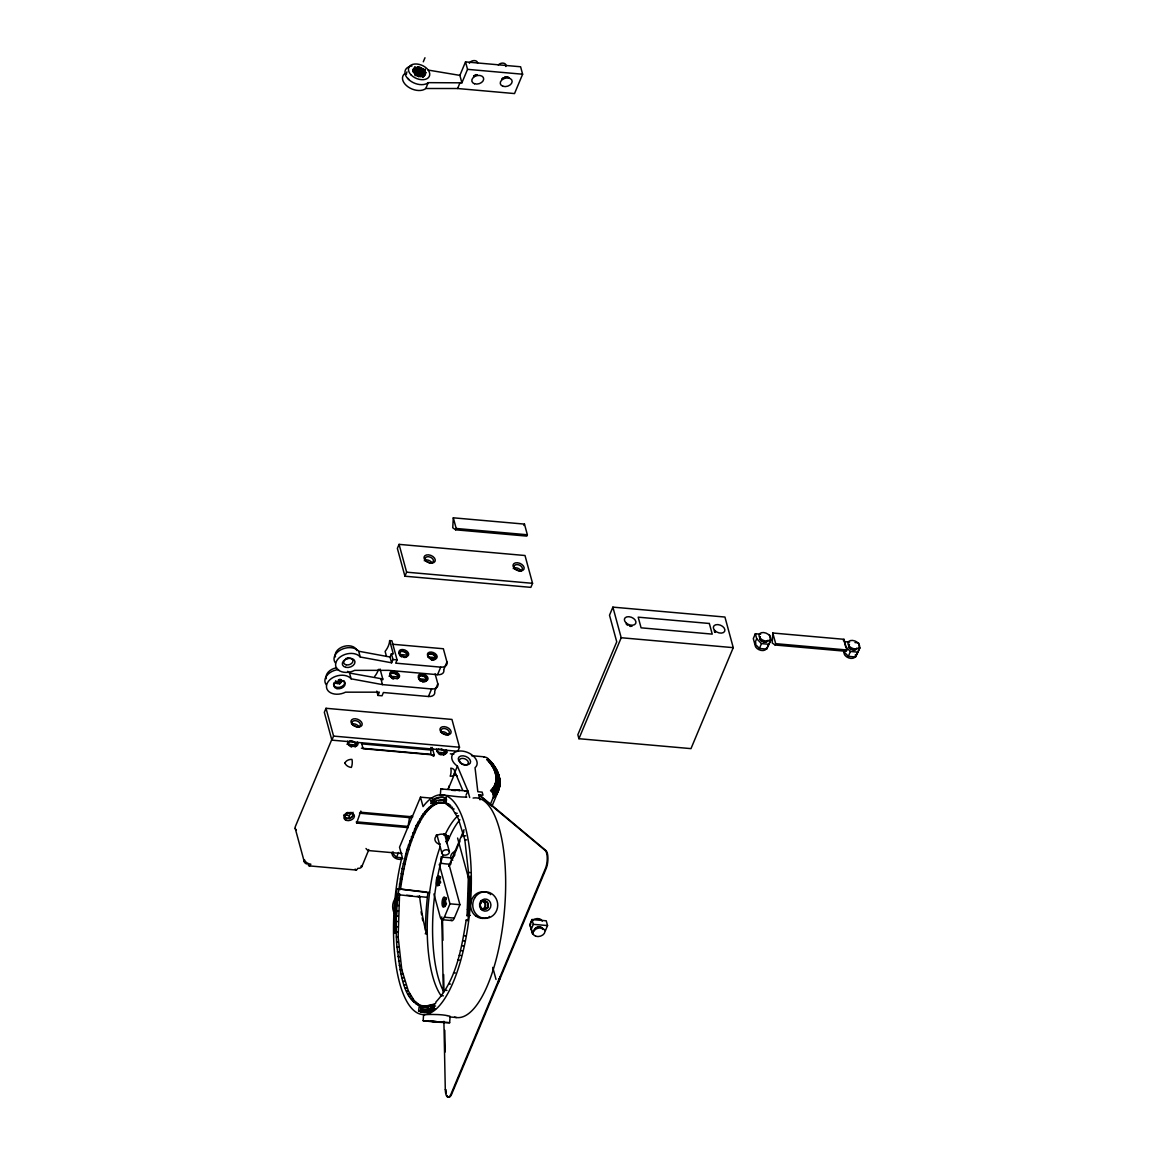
<?xml version="1.0" encoding="UTF-8"?>
<svg xmlns="http://www.w3.org/2000/svg" width="1155" height="1155" viewBox="0 0 1155 1155"><rect width="100%" height="100%" fill="white"/><g stroke="black" fill="none" stroke-linecap="round" stroke-linejoin="round"><path stroke-width="1.5" d="M433.24 1004.691C401.464 1014.263 400.381 966.778 396.93 946.999C395.588 929.486 396.151 911.858 398.056 894.403C398.273 893.219 397.19 893.436 397.291 894.475A105.018 35.993 -84.9 0 0 395.429 931.551L394.938 933.312L394.404 932.287A107.906 36.989 -84.9 0 1 396.324 894.187L396.988 888.7L426.267 891.978M424.39 1012.329A107.906 36.989 -84.9 0 1 422.225 1011.896L420.377 1011.217L421.012 1006.149L414.284 1000.75L408.422 991.149L401.825 969.868L398.143 937.181L399.572 893.638L399.067 894.634M420.767 1008.878A105.018 35.993 -84.9 0 0 433.804 1005.875L434.323 1006.9A105.018 35.993 -84.9 0 1 422.542 1009.037C413.721 1005.312 436.041 1008.055 435.998 1001.919C456.355 980.003 461.509 948.573 466.187 920.073L467.891 920.752L468.555 915.251A107.906 36.989 -84.9 0 0 470.46 877.15L469.926 876.14L469.435 877.901A105.018 35.993 -84.9 0 1 467.587 914.977L467.082 915.973L468.497 872.429L464.83 839.743L458.232 818.462L452.37 808.861L445.642 803.461L446.263 798.394L444.574 797.759A107.906 36.989 -84.9 0 0 431.032 800.79L431.075 803.577A105.018 35.993 -84.9 0 1 444.098 800.574L445.974 800.805L445.83 802.855L436.446 802.942L428.88 807.533L423.279 813.77L416.19 825.551L406.964 849.517L402.171 868.647L398.1 894.345L396.324 894.187M434.323 1006.9L433.832 1008.662A107.906 36.989 -84.9 0 1 420.449 1011.737L418.601 1011.058L419.236 1005.991M425.228 933.817L426.209 932.821A99.922 36.787 80.2 0 1 419.684 897.002L419.438 895.861L418.976 896.8M449.728 1016.79A13.311 0.794 3.8 0 0 450.118 1016.573L449.627 1022.753L435.897 1022.132L423.163 1020.731L423.596 1014.61L424.564 1014.581M440.315 795.203L440.82 788.937L467.226 791.002L464.801 791.088M487.843 908.003L488.19 903.427M415.916 68.145L414.862 72.909L414.14 72.678M425.531 930.367A101.799 34.895 -84.9 0 1 427.364 897.363L427.985 892.165L429.588 892.815L396.988 888.7M398.706 889.307L400.467 889.523C403.673 866.452 408.755 843.179 419.684 822.418C425.026 811.878 436.937 796.661 450.161 804.948M422.297 1007.81L422.701 1006.828L434.193 1004.114M459.878 819.761A96.962 33.235 -84.9 0 0 449.858 836.393L448.703 839.05L448.111 838.285A6.338 4.36 -15.2 0 0 447.288 835.715M448.284 839.021L448.299 838.949A6.338 4.259 -14.2 0 0 447.317 836.263L447.187 836.148A6.324 4.028 -12.4 0 0 444.935 835.137A6.353 4.389 1.6 0 0 443.996 834.877L444.011 833.708M412.941 71.509L413.548 68.838M414.154 69.776C415.887 65.084 420.954 67.813 422.831 69.545M423.206 68.939L420.319 74.599M414.068 71.047L415.121 66.976M424.809 73.747C425.3 74.873 424.838 75.393 423.452 75.508M361.89 866.539L368.719 849.921A4.158 0.866 63.1 0 0 368.676 849.531M417.966 66.817L415.656 72.909L416.248 68.131M416.811 72.982L418.327 66.874M447.996 789.327L448.819 787.306A4.158 2.888 -38.9 0 0 448.79 786.151M416.883 73.054L419.684 67.178M421.373 67.813L418.124 73.4L420.045 67.293M419.323 73.805L421.705 67.986M446.855 843.583L447.389 840.075A6.338 4.36 -15.2 0 1 446.119 841.403M423.293 61.792L424.982 57.75M425.791 88.502L428.245 82.655L461.899 82.828L467.544 69.343L465.523 61.894L520.602 66.773L522.623 74.223L514.524 93.569L457.597 88.516L425.791 88.502A13.311 8.504 22.7 0 1 408.177 86.943A13.311 8.504 22.7 0 1 404.597 73.761M461.899 82.828L459.878 75.378L465.523 61.894M457.597 88.516L460.036 82.669M326.013 708.289L324.324 712.332L331.875 740.138L457.813 751.284L459.502 747.242L451.952 719.435L326.013 708.289L333.578 736.096L331.875 740.138M399.067 544.366L397.363 548.408L404.929 576.215L530.867 587.361L532.556 583.318L525.005 555.512L399.067 544.366L406.618 572.173L404.929 576.215M331.774 739.547L295.377 826.46A5.703 3.927 -15.2 0 0 296.344 830.041M443.939 670.29A8.359 5.342 22.7 0 1 437.557 674.693L388.455 670.348L354.657 670.362A13.311 9.168 -15.2 0 1 337.058 668.803A13.311 9.168 -15.2 0 1 342.645 655.448A13.311 9.168 -15.2 0 1 360.245 657.007L391.617 662.797L390.044 657.022L391.415 653.744L393.277 653.903L389.654 640.592L391.892 640.794L397.075 659.88L395.703 663.158L440.719 667.142A8.359 5.342 22.7 0 0 446.956 661.974L443.361 648.749L392.281 644.23M434.8 692.105A8.359 5.342 22.7 0 1 428.433 696.508L383.402 692.524L382.031 695.801L377.945 695.44L379.316 692.163L345.533 692.177A13.311 9.168 -15.2 0 1 327.919 690.618A13.311 9.168 -15.2 0 1 333.506 677.263A13.311 9.168 -15.2 0 1 351.12 678.822L382.478 684.612L431.595 688.957A8.359 5.342 22.7 0 0 437.817 683.803L435.132 673.87M391.617 662.797L392.989 659.519L391.415 653.744M453.309 517.815L452.746 527.777L455.633 529.813L526.796 536.108L527.359 534.765L524.471 524.11L453.309 517.815L456.196 528.47L455.633 529.813M408.249 827.63L356.664 823.067L360.851 811.055M428.433 696.508L431.595 688.957M437.557 674.693L440.719 667.142M434.655 691.354L437.817 683.803M443.794 669.525L446.956 661.974M523.894 525.467L524.471 524.11M432.187 747.415L434.266 755.024L433.688 756.366L430.815 754.331L361.428 748.195M420.492 797.167L399.529 847.221L402.099 856.649L401.117 860.692A110.274 37.797 -84.9 0 0 418.904 1013.642A110.274 37.797 -84.9 0 0 471.211 888.715A110.274 37.797 -84.9 0 0 424.592 804.631L423.048 806.58L420.492 797.167L432.504 798.221M401.897 857.775L396.54 857.299L398.562 852.448M480.032 799.852L478.661 794.799L482.978 795.189L482.155 792.128L477.824 791.738L475.037 767.714A13.311 8.504 22.7 0 0 471.457 754.533A13.311 8.504 22.7 0 0 453.843 752.988A13.311 8.504 22.7 0 0 457.423 766.155L454.969 772.002L462.635 790.121M448.544 788.288L454.363 774.384M466.028 795.246L467.862 790.857L457.423 766.155M447.794 840.118L447.317 841.028A7.031 4.837 -15.2 0 1 446.306 841.908M448.703 839.05L448.819 837.462A7.031 4.837 -15.2 0 0 448.053 835.585M448.761 866.236L464.05 829.694M449.916 865.239L451.259 862.02M452.616 858.786L460.022 841.071M461.827 836.754L463.862 831.918M490.182 804.761L492.954 798.148A5.544 3.234 76 0 0 493.07 793.687L492.983 793.297A6.526 3.812 76 0 0 491.308 789.919A5.703 4.245 45.1 0 1 494.311 796.921M433.934 893.927L440.286 917.301A8.359 2.859 -84.9 0 0 444.357 917.229L449.974 903.816L439.247 864.33M492.044 806.002L498.267 791.146A5.703 4.389 23.3 0 0 494.701 784.88M451.056 919.972A8.359 2.859 -84.9 0 0 454.319 918.11L459.935 904.697L449.194 865.167M612.886 607.126L609.508 615.211L616.741 641.834L577.847 734.724L578.929 738.709L690.979 748.628L733.252 647.652L724.936 617.044L612.886 607.126L621.202 637.733L578.929 738.709M443.895 1021.28L445.296 1089.656A10.453 3.581 -84.9 0 0 450.97 1094.117L545.478 868.358A10.756 3.682 -84.9 0 0 545.218 850.484L478.661 794.799M448.01 1096.961A10.453 3.581 -84.9 0 0 451.677 1094.175L546.2 868.43A10.756 3.682 -84.9 0 0 545.925 850.556L479.368 794.871M529.885 924.606L532.773 934.337L529.885 924.606L532.007 919.539L546.228 920.795L547.542 925.588L545.42 930.656M531.185 929.4L533.307 924.332L532.007 919.539M760.669 634.196L755.341 633.734L753.305 638.585L754.663 643.595L759.427 648.46L766.574 649.096L770.934 639.986L769.562 634.99M754.663 643.595L756.698 638.729L755.341 633.734M759.427 648.46L761.463 643.609L756.698 638.729M772.796 633.012L772.233 642.974L775.12 645.01L846.283 651.305L846.846 649.962L843.958 639.307L772.796 633.012L775.684 643.667L775.12 645.01M766.574 649.096L770.934 639.986M843.381 640.664L843.958 639.307M854.96 642.541L858.512 642.859L859.883 647.868L855.523 656.964L848.376 656.343L850.412 651.478L845.648 646.612L844.291 641.602L849.632 642.079M855.523 656.964L859.883 647.868M444.935 835.137L446.104 832.611A96.962 33.235 -84.9 0 1 458.073 815.589M419.684 74.137L422.918 68.723M420.319 74.671C432.851 62.038 417.071 74.671 422.571 76.389C421.763 75.884 420.824 77.197 420.074 76.071C418.254 76.447 415.251 74.988 414.818 73.602C411.296 71.076 413.346 68.997 414.833 67.062M368.618 850.441L367.853 850.354A10.539 2.209 63.1 0 1 366.005 848.506M422.326 75.869C426.224 72.65 423.755 71.495 424.448 70.065M422.369 76.779L421.748 76.36L425.199 71.033M422.846 76.952C427.466 74.267 423.697 72.231 425.358 71.307M422.903 77.183L425.791 72.303M447.332 840.147L447.562 840.739A6.338 4.461 -16.2 0 1 446.306 842.096M443.895 834.358L443.852 834.343A7.349 5.068 1.6 0 0 439.059 834.545L438.727 834.661A7.017 5.082 0.4 0 0 435.204 837.635A7.017 5.313 -0.9 0 0 435.781 841.721L435.955 841.966A7.349 5.804 -2.4 0 0 439.68 844.305L440.228 843.872M426.296 933.919L427.278 932.922L426.209 932.821M343.627 815.055L348.998 815.517L353.112 812.297M423.149 1020.688L449.656 1022.68M424.823 73.718C427.552 74.209 423.149 72.491 425.863 72.577M454.897 854.974L453.511 856.317M430.714 1011.231L428.043 1011.578L428.981 1011.722A106.895 36.642 -84.9 0 0 430.064 1011.809M432.692 1010.524L420.449 1011.737M434.381 1009.412L418.601 1011.058M443.852 802.797L444.199 800.646M421.012 1006.655L428.317 1007.131L426.542 1006.972M466.043 797.123L466.764 797.094L463.66 797.051A13.196 1.169 6.9 0 1 451.23 795.939L441.051 794.871A13.311 0.794 3.8 0 0 440.257 795.145M424.217 69.805L422.846 69.632M455.532 790.583L452.067 790.309M452.933 789.717L459.979 790.468L451.865 790.034M467.544 69.343L522.623 74.223M459.878 75.378L428.173 70.08M456.196 528.47L527.359 534.765M406.618 572.173L532.556 583.318M775.684 643.667L846.846 649.962M761.463 643.609L768.609 644.245M850.412 651.478L857.559 652.113M621.202 637.733L733.252 647.652M399.904 654.481L407.022 655.102M428.375 656.993L435.478 657.628M392.989 659.519L397.075 659.88M388.99 676.137L397.883 676.931M419.236 678.808L426.354 679.443M347.597 671.329A13.311 9.168 -15.2 0 1 349.546 673.047L382.767 678.996A29.958 20.631 -15.2 0 1 382.68 679.905M333.578 736.096L459.502 747.242M361.775 743.878L432.302 750.129M346.919 744.181L355.798 744.975M437.644 752.223L444.762 752.843M450.335 753.825L453.857 754.128M471.514 755.688L483.858 756.785M434.266 755.024L363.103 748.714L361.443 742.636M444.574 797.759L446.35 797.917M431.032 800.79L436.229 801.974M440.199 802.306L443.823 802.566M438.337 802.48L440.113 802.638M445.642 803.461L447.418 803.62M436.446 802.942L438.236 803.1M447.389 804.4L449.165 804.559M434.554 803.678L436.345 803.822M431.075 803.577L432.851 803.721M449.093 805.613L450.869 805.771M432.663 804.689L434.439 804.847M450.753 807.114L452.529 807.258M430.772 805.973L432.548 806.132M452.37 808.861L454.146 809.02M428.88 807.533L430.656 807.677M426.989 809.352L428.765 809.511M455.417 813.163L457.207 813.322M425.127 811.431L426.902 811.59M456.86 815.69L458.636 815.849M423.279 813.77L425.054 813.928M421.46 816.368L423.235 816.527M361.183 812.283L412.768 816.845M359.494 813.192L411.093 817.769M419.655 819.198L421.445 819.357M417.908 822.259L419.684 822.418M416.19 825.551L417.966 825.71M407.917 826.403L356.332 821.84L356.664 823.067M414.515 829.059L416.291 829.218M463.935 835.686L465.71 835.845M412.884 832.784L414.674 832.943M464.83 839.743L466.606 839.902M411.324 836.696L413.1 836.855M447.981 840.782L445.715 834.372M409.808 840.797L411.584 840.956M408.35 845.07L410.14 845.229M406.964 849.517L408.755 849.676M368.387 850.556L401.983 853.531M440.907 856.981L451.518 857.92M405.65 854.108L407.441 854.252M404.409 858.829L406.199 858.988M403.254 863.68L405.03 863.839M468.497 872.429L470.287 872.588M402.171 868.647L403.947 868.805M469.435 877.901L471.226 878.045M401.16 873.714L402.936 873.873M309.208 865.875L356.072 870.033M400.251 878.868L402.027 879.027M468.612 888.036L470.388 888.195M399.413 884.095L401.204 884.254M468.454 893.349L470.229 893.508M398.042 894.692L419.684 897.002M449.974 903.816L459.935 904.697M397.493 900.048L399.269 900.193M467.385 909.404L469.161 909.562M397.031 905.405L398.807 905.563M467.587 914.977C470.431 913.706 468.815 917.489 468.598 915.208M468.555 915.251L470.33 915.41M396.67 910.761L398.461 910.92M533.307 924.332L547.542 925.588M444.357 917.229L454.319 918.11M466.187 920.073L467.963 920.232M442.148 919.712L452.11 920.593M396.41 916.103L398.201 916.262M396.252 921.416L398.027 921.575M396.194 926.685L397.97 926.844M463.704 935.723L465.479 935.882M396.237 931.883L398.013 932.042M394.404 932.287L396.194 932.446M462.707 940.791L464.483 940.95M396.367 937.023L398.143 937.181M461.625 945.757L463.4 945.916M396.598 942.061L398.388 942.22M460.455 950.623L462.231 950.782M396.93 946.999L398.72 947.158M459.214 955.344L460.989 955.503M397.363 951.821L399.154 951.98M457.9 959.935L459.676 960.094M397.898 956.528L399.673 956.687M398.518 961.076L400.294 961.234M399.226 965.479L401.016 965.638M453.554 972.755L455.33 972.914M400.034 969.709L401.825 969.868M400.929 973.766L402.705 973.925M401.911 977.621L403.687 977.78M448.689 983.901L450.464 984.046M402.98 981.288L404.755 981.447M404.12 984.753L405.91 984.912M445.209 990.254L446.985 990.413M405.347 987.987L407.123 988.146M406.647 990.99L408.422 991.149M441.6 995.668L443.376 995.827M408.018 993.762L409.794 993.921M409.448 996.289L411.223 996.447M410.949 998.57L412.725 998.729M412.508 1000.591L414.284 1000.75M414.111 1002.338L415.887 1002.497M432.201 1004.763L433.991 1004.922M415.771 1003.825L417.561 1003.984M433.804 1005.875L435.579 1006.034M430.31 1005.774L432.085 1005.933M417.489 1005.052L419.265 1005.211M422.831 1007.045L426.455 1007.304M433.832 1008.662L435.623 1008.82M449.555 1016.92L456.47 1017.541M445.296 1089.656L446.003 1089.714A10.453 3.581 -84.9 0 0 446.292 1092.962M406.704 895.241L411.873 895.76M417.042 896.294L427.364 897.363M442.928 789.414L440.777 789.053M335.484 663.028A13.311 9.168 -15.2 0 1 341.072 649.673A13.311 9.168 -15.2 0 1 358.685 651.232L390.044 657.022M423.625 1014.624L424.405 1014.639A13.311 0.794 3.8 0 1 427.35 1014.552L427.855 1014.538A13.311 1.444 2.8 0 1 434.627 1014.509A13.225 2.079 1.7 0 1 447.101 1015.606M443.939 834.863L443.722 833.693M446.711 799.895L444.126 799.087L445.137 798.885A106.895 36.642 -84.9 0 1 446.249 798.769M423.466 75.58L423.986 76.36L422.499 76.23M843.612 651.463L848.376 656.343M391.776 852.419L396.54 857.299M450.046 1016.501L450.075 1016.544A13.311 1.444 2.8 0 0 447.158 1015.62M432.591 803.721L432.807 800.949A107.906 36.989 -84.9 0 1 444.025 797.426M467.862 790.857L469.681 797.542M445.917 750.216L446.624 752.829M457.597 838.054L469.32 881.164M492.737 967.385L496.015 979.454M444.718 834.473L449.353 851.524A3.797 2.613 -15.2 0 1 444.357 855.148A3.797 2.613 -15.2 0 1 443.303 850.73A3.797 2.613 -15.2 0 1 449.353 851.524M436.893 834.661L441.99 853.415M386.477 656.415L385.12 651.42A29.958 20.631 -15.2 0 0 389.654 640.592M380.053 669.019L382.767 678.996M380.905 678.837L382.478 684.612M412.176 817.018L411.83 815.733L409.635 817.134L407.845 827.37M376.775 691.109L377.945 695.44M358.685 651.232L360.245 657.007M349.546 673.047L351.12 678.822M348.998 815.517L349.864 818.722M295.189 828.294L304.285 861.818M338.473 679.732L339.57 683.847M338.79 679.631L339.859 683.76M339.945 679.126L340.595 681.912M440.719 858.425L441.326 863.579M442.509 918.759L442.957 940.358M443.65 974.546L443.982 990.745M444.791 1030.332L445.238 1051.931M441.773 916.897L443.318 992.477M430.801 747.444L430.815 754.331M452.746 860.287A7.984 5.501 -15.2 0 1 454.926 851.235M473.102 798.062A110.274 37.797 -84.9 0 1 504.518 909.909A110.274 37.797 -84.9 0 1 454.521 1017.122M490.11 894.201A13.311 12.416 76.4 0 1 490.63 894.605M395.703 901.449A13.297 12.488 -86.7 0 0 394.75 905.477A13.311 12.488 84.6 0 0 394.721 906.184M487.078 917.676A13.196 12.344 -69.6 0 1 475.889 916.059M441.167 995.827A96.962 33.235 -84.9 0 1 440.084 846.976M422.773 920.752A102.116 37.509 80.1 0 1 422.196 917.777M421.633 914.789A102.116 37.509 80.1 0 1 421.099 911.786M445.123 797.6A107.906 36.989 -84.9 0 1 446.205 797.874M432.215 1010.87A107.906 36.989 -84.9 0 1 431.089 1011.361M429.963 1011.766A107.906 36.989 -84.9 0 1 426.599 1012.386M396.396 916.724A107.906 36.989 -84.9 0 1 396.728 910.342M397.45 900.741A107.906 36.989 -84.9 0 1 397.753 897.536M438.351 800.863A105.018 35.993 -84.9 0 1 445.873 800.733M470.706 899.572A105.018 35.993 -84.9 0 1 470.258 905.794M435.06 802.306A105.018 35.993 -84.9 0 1 436.157 801.743M489.489 916.492A13.326 12.517 -78 0 1 488.911 916.839M475.802 916.045A13.326 12.517 -78 0 1 471.5 910.154L471.327 909.505A13.297 12.488 -86.7 0 1 470.706 904.019A13.311 12.488 84.6 0 1 472.15 898.72L472.467 898.114A13.311 12.416 76.4 0 1 477.578 893.089A13.225 12.243 68.8 0 1 485.822 892.194M487.713 892.844A13.225 12.243 68.8 0 1 488.911 893.45M394.476 913.533A13.311 12.488 88.9 0 1 395.645 897.94M480.985 900.929A4.274 4.014 88.9 0 1 485.721 904.942A4.274 4.014 88.9 0 1 481.39 909.404M481.144 909.404A4.461 3.783 -85.7 0 0 482.111 909.36C485.88 908.509 486.241 902.589 482.747 901.117A4.461 3.783 88.1 0 0 480.827 900.929M443.737 991.755A96.962 33.235 -84.9 0 1 442.74 855.682M436.965 835.498A7.031 4.837 -15.2 0 1 435.998 835.267M445.281 834.488A6.338 4.36 -15.2 0 1 446.292 834.935M349.951 745.798A4.274 2.729 22.7 0 1 349.012 741.409A4.274 2.729 22.7 0 1 355.018 742.506A4.274 2.729 22.7 0 1 354.903 746.693M351.957 746.736A4.274 2.729 22.7 0 1 350.903 746.347M348.969 745.524A4.274 2.729 22.7 0 1 349.07 741.683A4.274 2.729 22.7 0 1 354.571 742.679A4.274 2.729 22.7 0 1 355.437 746.708M350.254 746.39A4.274 2.729 22.7 0 1 351.293 746.78M357.429 742.059A5.457 3.494 22.7 0 1 353.791 746.433A5.457 3.494 22.7 0 1 347.554 741.178M441.398 749.003A4.274 2.729 22.7 0 1 445.151 752.165A4.274 2.729 22.7 0 1 442.971 754.793M441.961 754.793A4.274 2.729 22.7 0 1 439.853 754.215M438.9 753.666A4.274 2.729 22.7 0 1 438.091 752.988M437.5 752.237A4.274 2.729 22.7 0 1 438.452 749.032M437.11 750.404A4.274 2.729 22.7 0 1 443.246 750.346A4.274 2.729 22.7 0 1 443.693 754.98M439.203 754.258A4.274 2.729 22.7 0 1 440.243 754.648M436.503 749.061A5.457 3.494 22.7 0 0 440.055 753.565A5.457 3.494 22.7 0 0 446.061 753.508L446.653 752.786A5.457 3.494 22.7 0 0 446.379 749.927M351.005 812.369A4.274 2.945 -15.2 0 1 351.568 817.033A4.274 2.945 -15.2 0 1 345.013 817.105A4.274 2.945 -15.2 0 1 347.828 812.413M349.359 812.817A4.274 2.945 -15.2 0 1 346.168 813.452M355.177 869.094A5.703 1.949 -84.9 0 0 357.704 868.343A5.703 3.653 22.7 0 0 362.078 865.6M308.14 864.503A5.703 1.949 -84.9 0 0 310.839 864.2A5.703 3.653 22.7 0 1 304.429 859.739A5.703 3.927 -15.2 0 0 306.739 863.983M454.521 772.406A5.703 3.927 -15.2 0 0 450.782 768.147A5.703 1.949 -84.9 0 1 450.176 776.189A5.703 3.653 22.7 0 0 454.493 772.926M495.495 782.498A5.703 4.36 13.9 0 1 499.177 788.417M495.611 782.007A5.703 4.36 12.1 0 1 499.306 787.84M495.712 781.516A5.703 4.346 10.2 0 1 499.422 787.277M495.798 781.011A5.703 4.331 8.4 0 1 499.523 786.685M494.802 771.944A5.703 3.812 -19 0 1 498.382 776.232M494.614 771.381A5.703 3.768 -20.4 0 1 498.382 774.803M495.437 774.139A5.703 3.985 -13.2 0 1 499.119 778.773M495.567 774.687A5.703 4.014 -11.7 0 1 499.35 779.134M494.398 770.833A5.703 3.71 -21.7 0 1 498.094 774.428M495.668 775.222A5.703 4.057 -10.2 0 1 499.552 779.481M494.167 770.284A5.703 3.667 -23 0 1 497.646 774.326M495.307 773.59A5.703 3.941 -14.7 0 1 498.96 778.138M495.163 773.042A5.703 3.898 -16.2 0 1 498.787 777.503M494.99 772.493A5.703 3.855 -17.6 0 1 498.599 776.867M492.174 766.429A5.703 3.277 -31.6 0 1 495.336 769.88M491.828 765.881A5.703 3.22 -32.7 0 1 494.946 769.259M492.492 766.978A5.703 3.335 -30.4 0 1 495.957 769.735M493.113 768.075A5.703 3.451 -28.1 0 1 496.433 771.785M492.81 767.526A5.703 3.393 -29.3 0 1 496.087 771.15M493.402 768.624A5.703 3.508 -26.8 0 1 496.867 772.146M493.921 769.735A5.703 3.609 -24.3 0 1 497.372 773.691M493.676 769.172A5.703 3.566 -25.6 0 1 497.256 772.522M491.64 789.515A5.703 4.259 43.4 0 1 494.73 796.488M491.987 789.125A5.703 4.288 41.6 0 1 495.134 796.055M490.5 790.612A5.703 4.187 48.5 0 1 493.416 797.759M490.889 790.251A5.703 4.216 46.8 0 1 493.864 797.34M492.319 788.735A5.703 4.302 39.9 0 1 495.524 795.593M492.651 788.345A5.703 4.317 38.1 0 1 495.885 795.145M492.954 787.941A5.703 4.331 36.3 0 1 496.246 794.669M493.243 787.522A5.703 4.346 34.4 0 1 496.578 794.192M493.531 787.104A5.703 4.36 32.6 0 1 496.91 793.702M493.791 786.671A5.703 4.375 30.7 0 1 497.213 793.211M494.037 786.237A5.703 4.375 28.9 0 1 497.502 792.705M494.282 785.79A5.703 4.375 27 0 1 497.776 792.2M494.499 785.342A5.703 4.389 25.1 0 1 498.022 791.68M494.889 784.418A5.703 4.389 21.4 0 1 498.484 790.612M495.062 783.942A5.703 4.389 19.5 0 1 498.686 790.078M495.221 783.48A5.703 4.375 17.6 0 1 498.873 789.529M495.365 782.989A5.703 4.375 15.8 0 1 499.032 788.966M495.856 780.506A5.703 4.317 6.6 0 1 499.595 786.107M495.914 780A5.703 4.302 4.8 0 1 499.653 785.516M495.943 779.481A5.703 4.274 3.1 0 1 499.696 784.924M495.971 778.961A5.703 4.259 1.3 0 1 499.725 784.317M495.971 778.441A5.703 4.23 -0.4 0 1 499.725 783.725M495.957 777.907A5.703 4.201 -2.1 0 1 499.711 783.119M495.928 777.373A5.703 4.172 -3.8 0 1 499.682 782.498M495.885 776.839A5.703 4.144 -5.4 0 1 499.639 781.892M495.827 776.304A5.703 4.115 -7 0 1 499.566 781.271M495.755 775.77A5.703 4.086 -8.6 0 1 499.581 780.376M490.312 763.729A5.703 2.96 -37.1 0 1 493.488 765.086M489.908 763.195A5.703 2.888 -38.1 0 1 493.012 765.144M491.092 764.798A5.703 3.09 -34.9 0 1 494.282 767.483M490.716 764.264A5.703 3.017 -36 0 1 493.763 767.122M488.132 761.087A5.703 2.599 -42.1 0 1 490.933 762.964M487.655 760.582A5.703 2.527 -43.1 0 1 490.326 762.618M491.467 765.346A5.703 3.147 -33.8 0 1 494.816 767.613M487.179 760.062A5.703 2.454 -44 0 1 489.835 761.795M488.594 761.607A5.703 2.671 -41.1 0 1 491.467 763.571M486.674 759.557A5.703 2.368 -45 0 1 489.114 761.708M483.801 757.016A6.324 4.346 -15.2 0 1 488.825 760.553M489.475 762.661A5.703 2.815 -39.1 0 1 492.55 764.076M489.041 762.141A5.703 2.743 -40.1 0 1 492.03 763.931M361.529 865.6A5.703 3.927 -15.2 0 1 360.909 866.337M402.128 656.473A4.274 2.729 22.7 0 1 400.453 651.406A4.274 2.729 22.7 0 1 407.224 653.889A4.274 2.729 22.7 0 1 403.167 656.863M401.954 656.877A4.274 2.729 22.7 0 1 400.049 651.94A4.274 2.729 22.7 0 1 406.733 653.773A4.274 2.729 22.7 0 1 404.062 657.455M400.41 656.329A4.274 2.729 22.7 0 1 401.464 656.516M430.584 659A4.274 2.729 22.7 0 1 428.924 653.918A4.274 2.729 22.7 0 1 435.68 656.415A4.274 2.729 22.7 0 1 431.638 659.375M427.711 656.632A4.274 2.729 22.7 0 1 431.248 654.033A4.274 2.729 22.7 0 1 435.796 657.859A4.274 2.729 22.7 0 1 431.465 659.779M430.974 659.418A4.274 2.729 22.7 0 1 431.941 659.967M335.455 656.892A11.16 7.681 -15.2 0 1 343.815 646.41A11.16 7.681 -15.2 0 1 356.866 650.583M348.305 657.902A4.75 3.277 -15.2 0 1 345.908 658.451M326.345 684.843A13.311 9.168 -15.2 0 1 338.545 669.539M378.479 669.351A29.958 20.631 -15.2 0 1 374.624 676.512M343.887 680.598A5.703 3.927 -15.2 0 1 339.873 687.254A5.703 3.927 -15.2 0 1 333.824 682.923M341.288 679.804A3.234 2.223 -15.2 0 1 339.556 683.428A3.234 2.223 -15.2 0 1 335.441 681.926M335.47 681.537A3.234 2.223 -15.2 0 1 335.802 680.728M341.375 679.876A3.234 2.223 -15.2 0 1 338.92 682.129A3.234 2.223 -15.2 0 1 335.556 681.594M391.227 677.075A4.274 2.729 22.7 0 1 391.574 673.105A4.274 2.729 22.7 0 1 397.349 674.693A4.274 2.729 22.7 0 1 396.988 678.649M394.043 678.678A4.274 2.729 22.7 0 1 392.036 677.74M391.054 677.48A4.274 2.729 22.7 0 1 391.155 673.625A4.274 2.729 22.7 0 1 396.656 674.635A4.274 2.729 22.7 0 1 397.522 678.649M392.815 678.707A4.274 2.729 22.7 0 1 391.863 678.144M392.339 678.332A4.274 2.729 22.7 0 1 393.379 678.721M421.46 680.815A4.274 2.729 22.7 0 1 419.785 675.747A4.274 2.729 22.7 0 1 426.556 678.23A4.274 2.729 22.7 0 1 422.499 681.205M420.319 680.67A4.274 2.729 22.7 0 1 420.146 675.935A4.274 2.729 22.7 0 1 426.498 678.895A4.274 2.729 22.7 0 1 422.326 681.609M419.741 680.67A4.274 2.729 22.7 0 1 420.795 680.858M421.849 681.248A4.274 2.729 22.7 0 1 422.802 681.797M326.331 678.707A11.16 7.681 -15.2 0 1 336.567 667.792M351.625 724.358A4.375 2.801 22.7 0 1 355.87 724.315A4.375 2.801 22.7 0 1 358.988 727.289M440.589 732.227A4.375 2.801 22.7 0 1 444.819 732.183A4.375 2.801 22.7 0 1 447.938 735.172M766.545 647.883A6.035 3.855 22.7 0 1 758.965 649.716A6.035 3.855 22.7 0 1 755.991 642.974M767.801 640.606A4.274 2.729 22.7 0 1 762.632 641.213A4.274 2.729 22.7 0 1 760.062 636.997M767.844 640.318A4.274 2.729 22.7 0 1 762.473 641.617A4.274 2.729 22.7 0 1 760.365 636.838M855.379 654.683A6.035 3.855 22.7 0 1 848.636 657.888A6.035 3.855 22.7 0 1 844.94 650.843M856.765 648.475A4.274 2.729 22.7 0 1 851.091 648.836A4.274 2.729 22.7 0 1 849.474 644.302M856.793 648.186A4.274 2.729 22.7 0 1 851.423 649.485A4.274 2.729 22.7 0 1 849.315 644.707M632.03 625.736A4.274 2.729 22.7 0 1 630.139 625.952M628.031 625.375A4.274 2.729 22.7 0 1 626.27 624.148M631.872 626.14A4.274 2.729 22.7 0 1 629.98 626.356M715.219 632.03A4.274 2.729 22.7 0 1 714.281 630.486M715.046 632.435A4.274 2.729 22.7 0 1 714.454 631.669M402.691 858.483A6.035 3.855 22.7 0 1 394.707 857.775A6.035 3.855 22.7 0 1 393.09 851.798M457.163 775.943A11.16 7.132 22.7 0 1 453.915 773.951M439.391 884.99A4.274 1.473 -84.9 0 1 437.976 879.807A4.274 1.473 -84.9 0 1 440.589 877.843M440.661 881.958A4.274 1.473 -84.9 0 1 440.43 882.983M439.535 885.192A4.274 1.473 -84.9 0 1 438.438 880.399A4.274 1.473 -84.9 0 1 440.546 876.804M437.095 877.179A5.125 1.761 -84.9 0 1 439.867 878.984A5.125 1.761 -84.9 0 1 437.528 885.856A5.125 1.761 -84.9 0 1 436.734 878.248M445.801 898.041A4.274 1.473 -84.9 0 1 446.379 899.139M446.451 903.253A4.274 1.473 -84.9 0 1 445.917 905.159M445.18 906.285A4.274 1.473 -84.9 0 1 443.607 902.762A4.274 1.473 -84.9 0 1 445.426 897.911M445.31 906.487A4.274 1.473 -84.9 0 1 444.213 901.694A4.274 1.473 -84.9 0 1 446.335 898.099M450.825 864.056A29.958 19.159 22.7 0 1 440.012 862.929M530.679 924.563A6.035 4.158 -15.2 0 1 531.473 921.257M532.469 920.275A6.035 4.158 -15.2 0 1 542.244 921.141M534.274 930.713A4.274 2.945 -15.2 0 1 538.115 927.321A4.274 2.945 -15.2 0 1 542.576 929.053M534.173 930.309A4.274 2.945 -15.2 0 1 538.548 926.844A4.274 2.945 -15.2 0 1 542.561 929.414M409.13 79.666A11.16 7.132 22.7 0 1 408.018 78.367M406.459 74.295A11.16 7.132 22.7 0 1 407.008 71.855M469.363 63.28A4.274 2.945 -15.2 0 1 474.099 60.58A4.274 2.945 -15.2 0 1 477.564 63.193M473.666 76.649A4.274 2.945 -15.2 0 1 477.405 74.743M473.564 76.244A4.274 2.945 -15.2 0 1 474.272 75.551M475.167 74.974A4.274 2.945 -15.2 0 1 476.192 74.57M428.245 82.655A13.311 8.504 22.7 0 1 408.134 78.988A13.311 8.504 22.7 0 1 411.974 65.994M414.992 75.551A3.234 2.065 22.7 0 1 418.919 76.865M414.775 74.454A3.234 2.065 22.7 0 1 417.922 74.425A3.234 2.065 22.7 0 1 420.218 76.634M498.296 65.026A4.274 2.945 -15.2 0 1 503.609 63.193A4.274 2.945 -15.2 0 1 505.832 66.514M502.136 79.161A4.274 2.945 -15.2 0 1 506.944 77.255M507.94 77.457A4.274 2.945 -15.2 0 1 508.777 77.847M502.021 78.757A4.274 2.945 -15.2 0 1 502.728 78.064M504.663 77.082A4.274 2.945 -15.2 0 1 506.828 76.851M507.825 77.053A4.274 2.945 -15.2 0 1 509.297 77.991M447.476 1096.355A10.453 3.581 -84.9 0 1 446.999 1095.474M499.812 977.015A61.432 39.27 22.7 0 1 499.581 979.772M498.7 978.776A61.432 39.27 22.7 0 1 498.44 982.472M424.275 560.767A4.375 2.801 22.7 0 1 428.202 560.146A4.375 2.801 22.7 0 1 431.826 562.832M513.224 568.635A4.375 2.801 22.7 0 1 517.512 568.13A4.375 2.801 22.7 0 1 520.992 571.249M430.728 1021.208L442.437 1022.189L430.728 1021.208M709.343 623.483L638.181 617.174L641.083 627.829L712.245 634.124L709.343 623.483M474.59 898.07A13.311 12.488 88.9 0 0 484.883 918.369A13.311 12.488 88.9 0 0 496.217 898.778A13.311 12.488 88.9 0 0 474.59 898.07M480.538 901.622A6.064 5.703 88.9 0 0 484.768 911.122A6.064 5.703 88.9 0 0 490.384 902.488A6.064 5.703 88.9 0 0 480.538 901.622M480.956 902.661A4.274 4.014 88.9 0 0 483.945 909.36A4.274 4.014 88.9 0 0 487.886 903.268A4.274 4.014 88.9 0 0 480.956 902.661M480.754 902.661A4.274 4.014 88.9 0 0 483.743 909.36A4.274 4.014 88.9 0 0 487.699 903.268A4.274 4.014 88.9 0 0 480.754 902.661M346.587 818.447A4.274 2.945 -15.2 0 0 353.04 815.17A4.274 2.945 -15.2 0 0 346.904 813.221A4.274 2.945 -15.2 0 0 346.587 818.447M346.327 820.368A5.371 3.696 -15.2 0 0 354.426 816.253A5.371 3.696 -15.2 0 0 346.745 813.799A5.371 3.696 -15.2 0 0 346.327 820.368M344.926 762.979A5.703 3.653 22.7 0 0 351.351 767.44A5.703 1.949 -84.9 0 0 351.957 759.398A5.703 3.927 -15.2 0 0 344.926 762.979M400.15 654.539A5.125 3.277 22.7 0 0 408.451 655.275A5.125 3.277 22.7 0 0 402.835 649.529A5.125 3.277 22.7 0 0 400.15 654.539M428.62 657.065A5.125 3.277 22.7 0 0 436.922 657.801A5.125 3.277 22.7 0 0 431.306 652.055A5.125 3.277 22.7 0 0 428.62 657.065M345.706 667.33A6.468 4.447 -15.2 0 0 354.989 661.844A6.468 4.447 -15.2 0 0 345.258 659.548A6.468 4.447 -15.2 0 0 345.706 667.33M346.125 664.818A4.75 3.277 -15.2 0 0 352.954 660.79A4.75 3.277 -15.2 0 0 345.793 659.101A4.75 3.277 -15.2 0 0 346.125 664.818M336.928 688.625A5.703 3.927 -15.2 0 0 345.114 683.789A5.703 3.927 -15.2 0 0 336.524 681.753A5.703 3.927 -15.2 0 0 336.928 688.625M391.011 676.368A5.125 3.277 22.7 0 0 399.327 677.104A5.125 3.277 22.7 0 0 393.711 671.344A5.125 3.277 22.7 0 0 391.011 676.368M419.482 678.88A5.125 3.277 22.7 0 0 427.783 679.616A5.125 3.277 22.7 0 0 422.167 673.87A5.125 3.277 22.7 0 0 419.482 678.88M352.376 724.532A5.905 3.768 22.7 0 0 361.934 725.369A5.905 3.768 22.7 0 0 355.466 718.756A5.905 3.768 22.7 0 0 352.376 724.532M441.354 732.385A5.862 3.739 22.7 0 0 450.854 733.223A5.862 3.739 22.7 0 0 444.43 726.654A5.862 3.739 22.7 0 0 441.354 732.385M353.127 724.907A4.375 2.801 22.7 0 0 360.216 725.542A4.375 2.801 22.7 0 0 355.422 720.633A4.375 2.801 22.7 0 0 353.127 724.907M442.076 732.79A4.375 2.801 22.7 0 0 449.165 733.411A4.375 2.801 22.7 0 0 444.372 728.502A4.375 2.801 22.7 0 0 442.076 732.79M760.423 638.484A6.064 3.884 22.7 0 0 770.269 639.365A6.064 3.884 22.7 0 0 763.614 632.55A6.064 3.884 22.7 0 0 760.423 638.484M849.373 646.367A6.064 3.884 22.7 0 0 859.219 647.233A6.064 3.884 22.7 0 0 852.563 640.419A6.064 3.884 22.7 0 0 849.373 646.367M625.822 622.66A6.064 3.884 22.7 0 0 635.669 623.527A6.064 3.884 22.7 0 0 629.013 616.712A6.064 3.884 22.7 0 0 625.822 622.66M714.772 630.529A6.064 3.884 22.7 0 0 724.618 631.395A6.064 3.884 22.7 0 0 717.962 624.595A6.064 3.884 22.7 0 0 714.772 630.529M459.82 762.141A6.468 4.129 22.7 0 0 470.287 763.08A6.468 4.129 22.7 0 0 463.213 755.818A6.468 4.129 22.7 0 0 459.82 762.141M460.47 763.022A4.75 3.032 22.7 0 0 468.179 763.7A4.75 3.032 22.7 0 0 462.967 758.373A4.75 3.032 22.7 0 0 460.47 763.022M444.834 905.65A5.125 1.761 -84.9 0 0 444.689 897.117A5.125 1.761 -84.9 0 0 442.047 903.412A5.125 1.761 -84.9 0 0 444.834 905.65M535.79 936.257A6.064 4.172 -15.2 0 0 544.958 931.609A6.064 4.172 -15.2 0 0 536.267 928.837A6.064 4.172 -15.2 0 0 535.79 936.257M411.108 74.945A11.16 7.132 22.7 0 0 429.198 76.548A11.16 7.132 22.7 0 0 416.969 64.03A11.16 7.132 22.7 0 0 411.108 74.945M474.532 83.766A6.064 4.172 -15.2 0 0 483.7 79.118A6.064 4.172 -15.2 0 0 475.008 76.346A6.064 4.172 -15.2 0 0 474.532 83.766M503.002 86.293A6.064 4.172 -15.2 0 0 512.156 81.63A6.064 4.172 -15.2 0 0 503.465 78.858A6.064 4.172 -15.2 0 0 503.002 86.293M425.415 560.608A5.905 3.768 22.7 0 0 434.987 561.46A5.905 3.768 22.7 0 0 428.519 554.833A5.905 3.768 22.7 0 0 425.415 560.608M514.394 568.477A5.862 3.739 22.7 0 0 523.894 569.314A5.862 3.739 22.7 0 0 517.483 562.745A5.862 3.739 22.7 0 0 514.394 568.477M426.181 560.998A4.375 2.801 22.7 0 0 433.255 561.619A4.375 2.801 22.7 0 0 428.476 556.71A4.375 2.801 22.7 0 0 426.181 560.998M515.13 568.866A4.375 2.801 22.7 0 0 522.204 569.487A4.375 2.801 22.7 0 0 517.426 564.593A4.375 2.801 22.7 0 0 515.13 568.866"/></g></svg>
